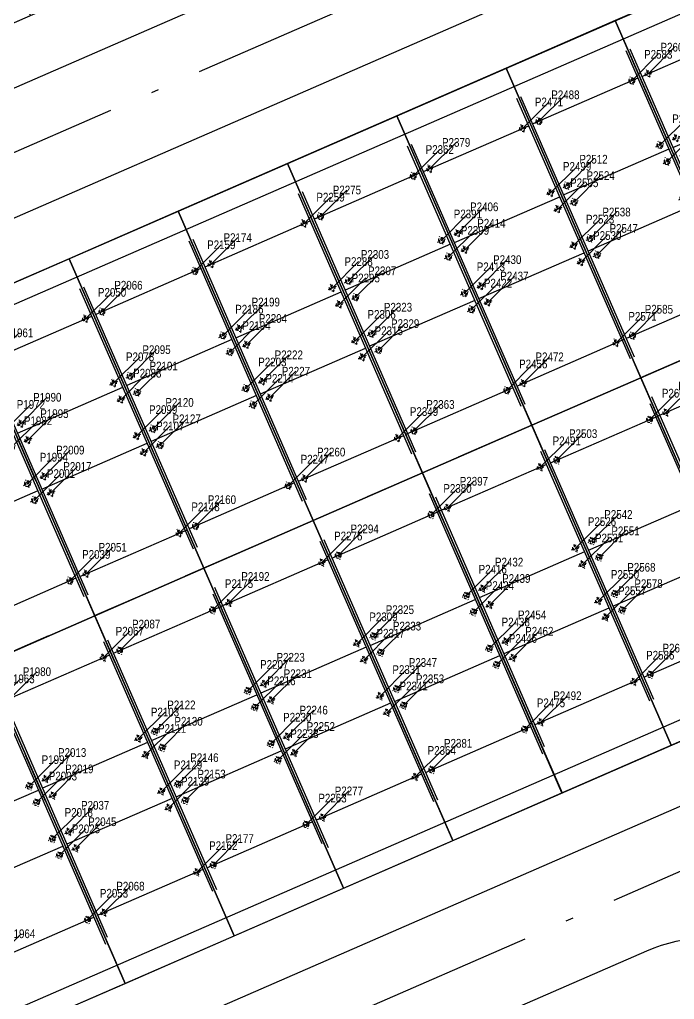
# Model space of a CAD drawing. Header units: millimetres. Extents: x 0 to 571985, y 0 to 2066666.
# Drawn here: x 568779.39 to 568812.35, y 2066415.45 to 2066464.79 of the extents above; entities that cross this region are included whole.
import ezdxf
from ezdxf.enums import TextEntityAlignment as Align
from ezdxf.xclip import XClip

# ---------------------------------------------------------------- set-up
doc = ezdxf.new("R2010")
doc.units = ezdxf.units.MM
for name, pattern in [('ACAD_ISO10W100', [18.5, 12, -3, 0.5, -3]), ('CENTER', [3, 1.5, -0.5, 0.5, -0.5]), ('CENTER2', [1.125, 0.75, -0.125, 0.125, -0.125]), ('HIDDEN', [0.75, 0.5, -0.25]), ('Xref Grid A16$0$CENTER2', [1.125, 0.75, -0.125, 0.125, -0.125])]:
    doc.linetypes.add(name, pattern=pattern)
for name, color, linetype in [('01.AXIS', 160, 'CENTER2'), ('13.BEAM', 8, 'Continuous'), ('CDC.01.AXIS', 160, 'CENTER2'), ('ChiaLo', 128, 'CENTER'), ('datOlienke', 42, 'Continuous'), ('LogDg', 7, 'Continuous'), ('LoLK', 6, 'Continuous'), ('RANHGIOI', 2, 'HIDDEN'), ('TimDg', 222, 'Continuous'), ('ViaHeS', 32, 'Continuous'), ('Xref Grid A16$0$01.AXIS', 160, 'Xref Grid A16$0$CENTER2')]:
    doc.layers.add(name, color=color, linetype=linetype)
for name, color, linetype, lineweight in [('A-DIM', 251, 'Continuous', 15), ('A-KY HIEU', 34, 'Continuous', 20), ('A-NET THAY', 125, 'Continuous', 18), ('A-TUONG', 255, 'Continuous', 35), ('boDnv', 54, 'Continuous', 25), ('E- RANH GIOI', 1, 'CENTER', 13), ('kata_text', 254, 'Continuous', 30)]:
    doc.layers.add(name, color=color, linetype=linetype, lineweight=lineweight)
doc.styles.add('kata_dim', font='vnrms.shx', dxfattribs={"width": 0.66, "oblique": 7})
doc.styles.add('kata_text', font='arial.ttf', dxfattribs={"width": 0.8})
doc.styles.add('rms', font='romans.shx', dxfattribs={"width": 0.7, "bigfont": 'vns.shx'})
doc.linetypes.add('ADL', pattern='A,0.125,-0.15,["++",rms,S=0.5,R=0,X=0,Y=-0.2245],-1.35,1.125', length=2.75)
doc.dimstyles.new('kata_dim_iso', dxfattribs={"dimtxt": 2.5, "dimasz": 1.5, "dimexe": 1.5, "dimexo": 2.5, "dimtad": 1, "dimdec": 0, "dimzin": 0, "dimdsep": 46, "dimtxsty": 'kata_dim', "dimblk": 'kata_block_ArchTick', "dimcen": 0.09, "dimdle": 1.2, "dimclrd": 8, "dimclre": 8, "dimclrt": 3, "dimadec": 0, "dimazin": 0, "dimtfac": 1, "dimtdec": 0, "dimtix": 1, "dimtofl": 0, "dimtmove": 0, "dimatfit": 3, "dimfxl": 3.75, "dimfxlon": 1, "dimtolj": 1, "dimtzin": 0, "dimarcsym": 0})

# ---------------------------------------------------------------- blocks, each defined once
blk = doc.blocks.new('NEN')
at = {"layer": 'boDnv', "color": 10, "linetype": 'ADL', "ltscale": 0.25}
for points in [[(116.663, 150.753), (122.733, 148.551), (135.807, 122.411), (133.753, 116.749), (-8.129, 54.905), (-13.649, 57.26), (-23.763, 84.693), (-21.221, 90.652)], [(156.672, 80.693), (146.026, 101.979), (139.956, 104.181), (-3.204, 41.78), (-5.746, 35.822), (2.49, 13.482), (8.01, 11.127), (154.618, 75.032)]]:
    blk.add_lwpolyline(points, close=True, dxfattribs=at)
at = {"layer": 'ChiaLo', "ltscale": 5}
for p, q in [((125.714, 61.342), (111.897, 93.041)), ((120.214, 58.945), (106.397, 90.644)), ((114.714, 56.547), (100.897, 88.247)), ((109.214, 54.15), (95.396, 85.849)), ((103.713, 51.752), (89.896, 83.452)), ((98.213, 49.355), (84.396, 81.054)), ((92.713, 46.957), (78.896, 78.657)), ((87.213, 44.56), (73.396, 76.259))]:
    blk.add_line(p, q, dxfattribs=at)
for points in [[(130.171, 135.915), (-19.638, 70.615)], [(152.12, 92.029), (-2.661, 24.563)]]:
    blk.add_lwpolyline(points, dxfattribs=at)
at = {"layer": 'datOlienke'}
for points in [[(116.629, 151.829), (123.449, 149.355), (136.893, 122.474), (134.546, 116.004), (-8.125, 53.816), (-14.438, 56.509), (-24.839, 84.72), (-21.985, 91.41)], [(157.758, 80.756), (146.742, 102.783), (139.922, 105.257), (-3.967, 42.538), (-6.821, 35.849), (1.701, 12.732), (8.014, 10.038), (155.411, 74.287)]]:
    blk.add_lwpolyline(points, close=True, dxfattribs=at)
at = {"layer": 'LogDg'}
blk.add_lwpolyline([(34.296, -348.766, -0.124666), (14.114, -339.771, 0.262937), (-5.331, -336.771, -0.009345), (-40.959, -349.473), (-145.868, -384.68, 0.405257), (-155.456, -403.235), (-146.557, -432.72), (-158.046, -436.187), (-166.572, -407.936, 0.423227), (-185.704, -398.049), (-272.077, -427.035, 0.40652), (-277.181, -436.964), (-262.947, -483.397), (-271.552, -486.035), (-285.593, -440.232, 0.421949), (-295.787, -434.992), (-422.26, -477.436, 0.346831), (-427.684, -485.726), (-426.662, -497.249, 0.109851), (-417.21, -527.045), (-422.398, -530.058, -0.109851), (-432.639, -497.779), (-433.194, -491.512, 0.484967), (-443.708, -484.634), (-484.199, -498.222, 0.36701), (-492.228, -511.51), (-484.402, -560.012), (-490.326, -560.967), (-497.433, -516.92, 0.457512), (-512.889, -507.388), (-525.337, -511.314, 0.375227), (-533.554, -524.795, 0.049445), (-523.248, -562.118), (-518.404, -576.577), (-525.515, -578.96), (-530.307, -564.659, -0.044276), (-540.221, -530.036, 0.448349), (-555.614, -520.863), (-568.853, -525.038), (-576.072, -502.149), (-552.391, -494.681, 0.333336), (-544.003, -482.976), (-545.865, -397.305, 0.120559), (-569.998, -307.198), (-621.979, -219.712, 0.334943), (-635.359, -214.239), (-686.931, -227.855), (-689.803, -216.977), (-647.957, -205.93, 0.498191), (-640.704, -188.198), (-654.378, -165.183, -0.144979), (-668.853, -108.061), (-659.845, 118.23, 0.428088), (-671.924, 130.707), (-689.222, 130.58), (-689.305, 141.83), (-670.344, 141.969, 0.400474), (-658.442, 153.492), (-657.828, 168.904), (-656.06, 189.374), (-648.588, 188.728), (-650.341, 168.432), (-650.889, 154.678, 0.425345), (-638.921, 142.201), (-621.613, 142.328, 0.402651), (-609.707, 153.94), (-609.387, 163.859, -0.019867), (-608.227, 179.942), (-606.8, 192.652), (-600.838, 191.983), (-602.264, 179.273, 0.019867), (-603.39, 163.665), (-603.676, 154.802, 0.425871), (-591.594, 142.415), (-548.362, 142.733), (-548.28, 131.483), (-592.887, 131.155, 0.401789), (-604.791, 119.578), (-607.754, 35.571, -0.005984), (-607.983, 30.718, 0.462462), (-599.177, 22.287), (-555.377, 26.801), (-554.762, 20.832), (-603.242, 15.836, 0.355613), (-610.381, 8.689), (-613.794, -24.838, 0.475348), (-605.015, -33.606), (-508.268, -23.636, 0.016072), (-476.806, -19.368, 0.37392), (-470.138, -11.259), (-470.705, 9.348), (-464.707, 9.513), (-464.235, -7.648, 0.461916), (-454.747, -15.288), (-421.581, -8.993, 0.020567), (-382.015, 0.216), (-299.764, 22.963, 0.415004), (-292.798, 35.293), (-296.969, 50.218), (-285.412, 53.448), (-281.218, 38.439, 0.413423), (-268.921, 31.492), (-169.968, 58.858, 0.427702), (-164.496, 69.052), (-169.623, 84.754), (-163.92, 86.616), (-158.479, 69.956, 0.400853), (-148.742, 64.729), (-123.897, 71.6, 0.437327), (-113.795, 91.173), (-114.462, 93.013), (-128.551, 136.154), (-105.736, 143.605), (-91.769, 100.833), (-90.91, 98.466, 0.429754), (-70.957, 89.772, 0.001079), (-63.934, 92.766, 0.001474), (-62.342, 93.454), (-47.534, 99.909, 0.386536), (-43.126, 109.726), (-48.301, 125.574), (-42.598, 127.436), (-38.076, 113.59, 0.442444), (-27.275, 108.739), (111.617, 169.28, 0.414214), (115.754, 179.811), (109.361, 194.478), (114.861, 196.875), (121.255, 182.208, 0.414214), (131.785, 178.071), (252.97, 230.894), (276.872, 241.312), (291.579, 249.057, 0.419837), (295.267, 261.365), (290.95, 269.196), (301.459, 274.99), (306.058, 266.648, 0.408717), (318.136, 263.031), (326.546, 267.464), (332.148, 256.836), (324.233, 252.656, 0.419466), (320.555, 240.352), (397.092, 101.523, 0.433643), (408.413, 98.649), (440.787, 119.386), (444.023, 114.334), (410.428, 92.813, 0.395048), (407.737, 82.215), (451.056, 3.639, -0.005576), (472.219, -35.781, 0.422017), (490.066, -41.118), (502.995, -33.918), (514.672, -54.886), (500.295, -62.892, 0.404193), (495.052, -80.181), (502.502, -94.711), (491.824, -100.186), (485.095, -87.061, 0.424556), (467.192, -81.64), (316.164, -165.913), (307.211, -171.115, 0.396001), (304.075, -181.611), (326.147, -225.742), (318.098, -229.768), (296.726, -187.038, 0.432664), (285.552, -183.699), (178.072, -246.148, 0.389772), (174.86, -256.488), (194.1, -297.126), (188.677, -299.693), (170.231, -260.733, 0.439085), (158.982, -257.239), (145.496, -265.075, -0.013452), (97.701, -291.151, 0.262926), (86.853, -307.563, -0.162068), (76.015, -333.842, 0.270323), (72.318, -353.653), (79.981, -375.074), (57.383, -383.157), (49.72, -361.737, 0.270325), (34.296, -348.766)], format="xyb", dxfattribs=at)
for points in [[(-6.653, 51.185), (136.874, 113.746, 0.429738), (140.832, 124.658), (126.05, 154.214, 0.398858), (115.699, 157.969), (-24.481, 96.867, 0.397369), (-28.79, 86.766), (-17.356, 55.751, 0.431261)], [(-1.168, 12.049), (-9.545, 35.211, -0.395588), (-5.218, 45.265), (140.335, 108.71, -0.398858), (150.687, 104.955), (161.697, 82.941, -0.429738), (157.739, 72.029), (9.552, 7.436, -0.433088)], [(81.968, 23.269), (128.805, -70.377, 0.432836), (139.983, -73.714), (165.966, -58.597, 0.395833), (169.098, -48.104), (123.817, 42.43, 0.398858), (113.466, 46.185), (85.926, 34.181, 0.429738)]]:
    blk.add_lwpolyline(points, format="xyb", close=True, dxfattribs=at)
at = {"layer": 'LoLK'}
for points in [[(74.47, 111.635), (68.97, 109.238), (76.961, 90.904), (82.461, 93.301)], [(117.397, 95.439), (111.897, 93.041), (118.69, 77.458), (124.19, 79.855)], [(111.897, 93.041), (106.397, 90.644), (113.19, 75.06), (118.69, 77.458)], [(106.397, 90.644), (100.897, 88.247), (107.689, 72.663), (113.19, 75.06)], [(100.897, 88.247), (95.396, 85.849), (102.189, 70.265), (107.689, 72.663)], [(95.396, 85.849), (89.896, 83.452), (96.689, 67.868), (102.189, 70.265)], [(89.896, 83.452), (84.396, 81.054), (91.189, 65.47), (96.689, 67.868)], [(84.396, 81.054), (78.896, 78.657), (85.689, 63.073), (91.189, 65.47)], [(78.896, 78.657), (73.396, 76.259), (80.188, 60.675), (85.689, 63.073)], [(118.69, 77.458), (113.19, 75.06), (120.214, 58.945), (125.714, 61.342)], [(113.19, 75.06), (107.689, 72.663), (114.714, 56.547), (120.214, 58.945)], [(107.689, 72.663), (102.189, 70.265), (109.214, 54.15), (114.714, 56.547)], [(102.189, 70.265), (96.689, 67.868), (103.713, 51.752), (109.214, 54.15)], [(96.689, 67.868), (91.189, 65.47), (98.213, 49.355), (103.713, 51.752)], [(91.189, 65.47), (85.689, 63.073), (92.713, 46.957), (98.213, 49.355)], [(85.689, 63.073), (80.188, 60.675), (87.213, 44.56), (92.713, 46.957)], [(80.188, 60.675), (74.688, 58.278), (81.713, 42.163), (87.213, 44.56)]]:
    blk.add_lwpolyline(points, close=True, dxfattribs=at)
at = {"layer": 'RANHGIOI', "color": 1, "ltscale": 9, "const_width": 1}
blk.add_lwpolyline([(460, -51.299, 0.006594), (435.293, -5.051), (303.078, 234.769), (284.672, 225.077), (-55.993, 76.586), (-56.839, 76.223, -0.005137), (-90.743, 62.093), (-377.217, -17.133, -0.020567), (-418.225, -26.678), (-463.443, -35.259, -0.021218), (-506.422, -41.541), (-623.638, -53.62), (-626.464, -70.884, 0.128574), (-620.42, -135.36), (-615.505, -148.86, 0.039408), (-607.143, -167.188), (-594.172, -190.555), (-547.57, -259.493, -0.11987), (-522.704, -326.397), (-507.917, -451.947), (-504.475, -473.277), (-499.271, -471.636), (-50.48, -321.024, 0.050684), (130.425, -239.135), (301.319, -139.843)], format="xyb", close=True, dxfattribs=at)
at = {"layer": 'TimDg', "linetype": 'ACAD_ISO10W100', "ltscale": 0.75}
blk.add_lwpolyline([(-618.456, -41.023), (-507.652, -29.604, 0.021218), (-465.681, -23.47), (-420.462, -14.888, 0.020567), (-380.415, -5.567), (-94.607, 73.475, 0.005041), (-61.569, 87.252, 0.001474), (-59.945, 87.954), (279.472, 235.9), (307.904, 250.872)], format="xyb", dxfattribs=at)
for points in [[(150.079, 116.23), (-16.139, 43.778)], [(170.944, 74.512), (-58.789, -25.625)]]:
    blk.add_lwpolyline(points, dxfattribs=at)
at = {"layer": 'ViaHeS', "elevation": 0}
blk.add_lwpolyline([(-483.362, -504.27), (-441.21, -490.124), (-436.029, -493.514), (-435.627, -498.044, 0.109851), (-424.993, -531.564), (-414.615, -525.539, -0.109851), (-423.674, -496.984), (-424.342, -489.445), (-420.001, -483.006), (-295.249, -441.14), (-289.043, -444.33), (-275.854, -487.354), (-258.645, -482.078), (-271.972, -438.601), (-268.698, -432.23), (-181.634, -403.012), (-172.975, -407.486), (-163.79, -437.92), (-140.813, -430.986), (-150.211, -399.847), (-145.597, -390.918), (-39.026, -355.153, 0.008545), (-6.235, -343.522, -0.249193), (12.375, -345.964, 0.09975), (30.772, -354.181, -0.256949), (45.215, -366.957), (51.733, -385.178), (85.63, -373.053), (79.112, -354.831, -0.256949), (82.174, -335.793, 0.136918), (92.607, -310.438, -0.249193), (103.308, -295.017, 0.012659), (148.511, -270.262), (162.157, -262.333), (168.62, -264.341), (185.966, -300.977), (196.811, -295.842), (179.033, -258.291), (181.216, -251.26), (287.384, -189.574), (293.944, -191.534), (314.073, -231.781), (330.172, -223.729), (309.538, -182.474), (311.625, -175.49), (319.134, -171.127), (408.277, -121.386), (412.274, -122.589), (434.351, -165.321), (442.347, -161.19), (420.137, -118.201), (421.38, -114.074), (470.335, -86.758), (479.641, -89.576), (486.485, -102.924), (507.841, -91.973), (500.499, -77.654), (503.421, -68.019), (517.591, -60.128), (500.076, -28.676), (486.971, -35.974), (477.625, -33.17, 0.0056), (456.311, 6.536), (412.324, 86.322), (414.12, 93.398), (444.832, 113.071), (439.977, 120.649), (409.766, 101.296), (403.142, 102.978), (327.714, 239.794), (330.524, 249.193), (334.945, 251.528), (323.749, 272.772), (318.926, 270.23), (309.354, 273.096), (306.713, 277.887), (285.696, 266.299), (288.11, 261.921), (285.295, 252.529), (274.271, 246.724), (129.387, 183.571), (122.806, 186.157), (117.612, 198.074), (106.611, 193.279), (111.806, 181.362), (109.22, 174.781), (26.33, 138.65), (-29.869, 114.154), (-36.004, 116.909), (-39.746, 128.368), (-51.153, 124.642), (-47.055, 112.092), (-50.086, 105.341), (-75.921, 94.08), (-84.511, 97.937), (-100.033, 145.467), (-134.254, 134.292), (-118.657, 86.529), (-123.231, 78.009), (-150.258, 70.535), (-156.629, 73.955), (-161.068, 87.547), (-172.475, 83.822), (-168.207, 70.753), (-171.474, 64.667), (-269.546, 37.545), (-275.711, 41.028), (-279.634, 55.063), (-302.748, 48.603), (-298.843, 34.63), (-302.316, 28.482), (-383.614, 5.999, -0.020567), (-422.7, -3.099), (-456.246, -9.465), (-461.296, -5.399), (-461.708, 9.595), (-473.703, 9.265), (-473.239, -7.637), (-478.028, -13.489, -0.015955), (-508.883, -17.667), (-606.147, -27.691), (-610.614, -23.229), (-607.49, 7.461), (-602.01, 12.947), (-554.455, 17.848), (-555.685, 29.785), (-600.448, 25.172), (-605.043, 29.645, 0.007073), (-604.756, 35.466), (-601.912, 116.095), (-594.665, 123.142), (-548.221, 123.483), (-548.421, 150.733), (-593.42, 150.402), (-600.493, 157.35, -0.027886), (-599.283, 178.939), (-597.857, 191.648), (-609.782, 192.987), (-611.208, 180.277, 0.019867), (-612.385, 163.955), (-612.597, 157.389), (-619.823, 150.342), (-639.316, 150.198), (-646.998, 158.133), (-646.598, 168.196), (-644.852, 188.405), (-659.796, 189.697), (-661.572, 169.14), (-662.014, 158.023), (-670.332, 149.97), (-689.364, 149.83), (-689.163, 122.58), (-671.417, 122.71), (-663.736, 114.776), (-672.6, -107.912, 0.144979), (-657.602, -167.099), (-644.687, -188.836), (-648.335, -197.756), (-691.845, -209.242), (-684.889, -235.59), (-633.86, -222.118), (-622.039, -226.953), (-573.255, -309.058, -0.120474), (-549.614, -397.387), (-547.842, -478.902), (-555.298, -489.306), (-577.876, -496.427), (-567.048, -530.76), (-552.743, -526.248), (-543.713, -531.719, 0.042979), (-533.836, -565.928), (-529.071, -580.151), (-514.848, -575.386), (-519.719, -560.846, -0.045576), (-529.315, -527.166), (-523.005, -516.87), (-508.247, -512.215), (-500.456, -517.02), (-493.287, -561.445), (-481.44, -559.534), (-488.883, -513.408), (-483.362, -504.27)], format="xyb", dxfattribs=at)
at = {"layer": 'ViaHeS'}
for points in [[(116.629, 151.829), (123.449, 149.355), (136.893, 122.474), (134.546, 116.004), (-8.125, 53.816), (-14.438, 56.509), (-24.839, 84.72), (-21.985, 91.41)], [(157.758, 80.756), (146.742, 102.783), (139.922, 105.257), (-3.967, 42.538), (-6.821, 35.849), (1.701, 12.732), (8.014, 10.038), (155.411, 74.287)]]:
    blk.add_lwpolyline(points, close=True, dxfattribs=at)
blk = doc.blocks.new('NEN M01')
at = {"layer": 'datOlienke'}
blk.add_lwpolyline([(4.737, 4.993), (3.439, 29.587), (-1.824, 34.58), (-158.789, 34.58), (-164.078, 29.588), (-165.502, 4.992), (-160.791, 0), (0, 0)], close=True, dxfattribs=at)
at = {"layer": 'LoLK'}
for points in [[(-68.396, 34.58), (-74.396, 34.58), (-74.396, 17.58), (-68.396, 17.58)], [(-62.396, 34.58), (-68.396, 34.58), (-68.396, 17.58), (-62.396, 17.58)], [(-56.396, 34.58), (-62.396, 34.58), (-62.396, 17.58), (-56.396, 17.58)], [(-50.396, 34.58), (-56.396, 34.58), (-56.396, 17.58), (-50.396, 17.58)], [(-44.396, 34.58), (-50.396, 34.58), (-50.396, 17.58), (-44.396, 17.58)], [(-38.396, 34.58), (-44.396, 34.58), (-44.396, 17.58), (-38.396, 17.58)], [(-32.396, 34.58), (-38.396, 34.58), (-38.396, 17.58), (-32.396, 17.58)], [(-26.396, 34.58), (-32.396, 34.58), (-32.396, 17.58), (-26.396, 17.58)], [(-74.396, 17.58), (-80.396, 17.58), (-80.396, 0), (-74.396, 0)], [(-68.396, 17.58), (-74.396, 17.58), (-74.396, 0), (-68.396, 0)], [(-62.396, 17.58), (-68.396, 17.58), (-68.396, 0), (-62.396, 0)], [(-56.396, 17.58), (-62.396, 17.58), (-62.396, 0), (-56.396, 0)], [(-50.396, 17.58), (-56.396, 17.58), (-56.396, 0), (-50.396, 0)], [(-44.396, 17.58), (-50.396, 17.58), (-50.396, 0), (-44.396, 0)], [(-38.396, 17.58), (-44.396, 17.58), (-44.396, 0), (-38.396, 0)], [(-32.396, 17.58), (-38.396, 17.58), (-38.396, 0), (-32.396, 0)]]:
    blk.add_lwpolyline(points, close=True, dxfattribs=at)
blk = doc.blocks.new('A$C758D662A')
at = {"linetype": 'HIDDEN', "ltscale": 500}
for radius in [300, 200]:
    blk.add_circle((0, 0), radius, dxfattribs=at)
at = {"layer": 'CDC.01.AXIS', "ltscale": 200}
for p, q in [((437, 0), (-437, 0)), ((0, 437), (0, -437))]:
    blk.add_line(p, q, dxfattribs=at)
blk = doc.blocks.new('A16 - 2')
at = {"layer": 'Xref Grid A16$0$01.AXIS', "ltscale": 500}
for p, q in [((0.11, -1.37), (0.11, -15.086)), ((5.89, -1.37), (5.89, -15.086)), ((0.11, -2.11), (6, -2.11)), ((0.11, -6.91), (5.89, -6.91)), ((0.11, -9.99), (5.89, -9.99)), ((0.11, -13.89), (5.89, -13.89))]:
    blk.add_line(p, q, dxfattribs=at)
at = {"xscale": 0.0005, "yscale": 0.0005, "zscale": 0.0005}
for p in [(0.45, -2.11), (5.55, -2.11), (0.45, -6.55), (5.55, -6.55), (0.45, -7.45), (5.55, -7.45), (0.45, -9.45), (5.55, -9.45), (0.45, -10.35), (5.55, -10.35), (0.45, -13.89), (5.55, -13.89)]:
    blk.add_blockref('A$C758D662A', p, dxfattribs=at)
blk = doc.blocks.new('A11 - 2')
at = {"layer": 'Xref Grid A16$0$01.AXIS', "ltscale": 500}
for p, q in [((0.11, -1.086), (0.11, -15.387)), ((5.89, -1.086), (5.89, -15.387)), ((0.11, -2.11), (6, -2.11)), ((0.11, -6.91), (5.89, -6.91)), ((0.11, -9.99), (5.89, -9.99)), ((0.11, -13.89), (5.89, -13.89))]:
    blk.add_line(p, q, dxfattribs=at)
at = {"xscale": 0.0005, "yscale": 0.0005, "zscale": 0.0005}
for p in [(0.45, -2.11), (5.55, -2.11), (0.45, -6.55), (5.55, -6.55), (0.45, -7.45), (5.55, -7.45), (0.45, -9.45), (5.55, -9.45), (0.45, -10.35), (5.55, -10.35), (0.45, -13.89), (5.55, -13.89)]:
    blk.add_blockref('A$C758D662A', p, dxfattribs=at)
blk = doc.blocks.new('A16 SAO - 2')
at = {"layer": 'Xref Grid A16$0$01.AXIS', "ltscale": 500}
for p, q in [((0.11, -1.086), (0.11, -15.387)), ((5.89, -1.086), (5.89, -15.387)), ((0.11, -2.11), (6, -2.11)), ((0.11, -6.91), (5.89, -6.91)), ((0.11, -9.99), (5.89, -9.99)), ((0.11, -13.89), (5.89, -13.89))]:
    blk.add_line(p, q, dxfattribs=at)
at = {"xscale": 0.0005, "yscale": 0.0005, "zscale": 0.0005}
for p in [(0.45, -2.11), (5.55, -2.11), (0.45, -6.55), (5.55, -6.55), (0.45, -7.45), (5.55, -7.45), (0.45, -9.45), (5.55, -9.45), (0.45, -10.35), (5.55, -10.35), (0.45, -13.89), (5.55, -13.89)]:
    blk.add_blockref('A$C758D662A', p, dxfattribs=at)
blk = doc.blocks.new('A11 SAO-2')
at = {"layer": 'Xref Grid A16$0$01.AXIS', "ltscale": 500}
for p, q in [((0.11, -1.086), (0.11, -15.387)), ((5.89, -1.086), (5.89, -15.387)), ((0.11, -2.11), (5.89, -2.11)), ((0.11, -6.91), (5.89, -6.91)), ((0.11, -9.99), (5.89, -9.99)), ((0.11, -13.89), (5.89, -13.89))]:
    blk.add_line(p, q, dxfattribs=at)
at = {"xscale": 0.0005, "yscale": 0.0005, "zscale": 0.0005}
for p in [(0.45, -2.11), (5.55, -2.11), (0.45, -6.55), (5.55, -6.55), (0.45, -7.45), (5.55, -7.45), (0.45, -9.45), (5.55, -9.45), (0.45, -10.35), (5.55, -10.35), (0.45, -13.89), (5.55, -13.89)]:
    blk.add_blockref('A$C758D662A', p, dxfattribs=at)
blk = doc.blocks.new('NEN H01')
at = {"layer": 'datOlienke'}
blk.add_lwpolyline([(-2.11, 40), (3.153, 35.007), (4.737, 4.993), (0, 0), (-155.636, 0), (-160.347, 4.992), (-158.608, 35.008), (-153.319, 40)], close=True, dxfattribs=at)
at = {"layer": 'LoLK'}
blk.add_lwpolyline([(-56.818, 20), (-62.818, 20), (-62.818, 0), (-56.818, 0)], close=True, dxfattribs=at)
blk = doc.blocks.new('T2 CUM A7')
at = {"layer": '01.AXIS', "ltscale": 500}
for p, q in [((0.11, 0.914), (0.11, -14.466)), ((7.89, 0.914), (7.89, -14.466)), ((8.11, 0.914, 0), (8.11, -14.322, 0)), ((14.89, 0.914, 0), (14.89, -14.322, 0)), ((19.11, 0.914, 0), (19.11, -13.297, 0)), ((25.89, 0.914, 0), (25.89, -13.297, 0)), ((26.11, 0.914, 0), (26.11, -13.543, 0)), ((33.89, 0.914, 0), (33.89, -13.543, 0)), ((0.05, -0.11), (7.89, -0.11)), ((14.94, -0.11, 0), (8.11, -0.11, 0)), ((19.05, -0.11, 0), (25.89, -0.11, 0)), ((26.11, -0.11, 0), (33.89, -0.11, 0)), ((26.11, -3.71, 0), (33.89, -3.71, 0)), ((14.89, -4.41, 0), (8.11, -4.41, 0)), ((19.11, -4.11, 0), (25.89, -4.11, 0)), ((0.11, -5.21), (7.89, -5.21)), ((26.11, -7.28, 0), (33.89, -7.28, 0)), ((19.11, -8.13, 0), (25.89, -8.13, 0)), ((0.11, -8.81), (7.89, -8.81)), ((14.89, -8.43, 0), (8.11, -8.43, 0)), ((30.014, -11.32, 0), (33.89, -11.32, 0)), ((26.11, -11.7, 0), (29.38, -11.7, 0)), ((0.11, -12.85), (7.89, -12.85))]:
    blk.add_line(p, q, dxfattribs=at)
at = {"layer": '01.AXIS', "ltscale": 500, "elevation": 0}
for points in [[(19.11, -12.153), (25.89, -11.724)], [(14.89, -12.41), (8.11, -12.84)]]:
    blk.add_lwpolyline(points, dxfattribs=at)
at = {"layer": '13.BEAM', "ltscale": 500}
blk.add_line((7.442, -13.011), (7.443, -13.011), dxfattribs=at)
at = {"yscale": 0.0005, "zscale": 0.0005}
for p, xscale in [((26.45, 0.34), 0.0005), ((33.85, 0.34), 0.0005), ((0.2, -0.11), 0.0005), ((7.55, -0.11), -0.0005), ((8.45, -0.11, 0), 0.0005), ((14.79, -0.11, 0), -0.0005), ((19.2, -0.11, 0), 0.0005), ((25.55, -0.11, 0), -0.0005), ((30.17, -0.11, 0), 0.0005), ((26.45, -0.56), 0.0005), ((33.85, -0.56), 0.0005), ((19.11, -3.66, 0), 0.0005), ((25.55, -3.66, 0), -0.0005), ((26.45, -3.32), 0.0005), ((33.89, -3.32), 0.0005), ((8.45, -3.82, 0), 0.0005), ((14.89, -3.82, 0), -0.0005), ((19.11, -4.56, 0), 0.0005), ((25.55, -4.56, 0), -0.0005), ((26.45, -4.22), 0.0005), ((33.89, -4.22), 0.0005), ((0.11, -4.71), 0.0005), ((8.45, -4.72, 0), 0.0005), ((14.89, -4.72, 0), -0.0005), ((0.11, -5.61), 0.0005), ((26.45, -6.87), 0.0005), ((33.89, -6.87, 0), 0.0005), ((19.11, -7.54, 0), 0.0005), ((25.55, -7.54, 0), -0.0005), ((8.45, -7.84, 0), 0.0005), ((14.89, -7.845, 0), -0.0005), ((26.45, -7.77), 0.0005), ((33.89, -7.77, 0), 0.0005), ((0.11, -8.22), 0.0005), ((7.55, -8.22), -0.0005), ((19.11, -8.44, 0), 0.0005), ((25.55, -8.44, 0), -0.0005), ((8.45, -8.74, 0), 0.0005), ((14.89, -8.745, 0), -0.0005), ((0.11, -9.12), 0.0005), ((7.55, -9.12), -0.0005), ((33.89, -9.267), 0.0005), ((26.45, -11.25, 0), 0.0005), ((31.457, -11.32, 0), 0.0005), ((32.357, -11.32, 0), 0.0005), ((0.11, -11.64), 0.0005), ((25.55, -11.725, 0), -0.0005), ((14.793, -12.42, 0), -0.0005), ((19.21, -12.15, 0), 0.0005), ((26.45, -12.15, 0), 0.0005), ((7.55, -12.873), -0.0005), ((8.45, -12.856, 0), 0.0005)]:
    blk.add_blockref('A$C758D662A', p, dxfattribs=dict(at, xscale=xscale))
at = {"yscale": 0.0005, "zscale": 0.0005, "rotation": 270}
for p, xscale in [((5.41, -0.11), 0.0005), ((6.31, -0.11), 0.0005), ((7.55, -4.86), -0.0005), ((7.55, -5.76), -0.0005), ((1.47, -13.25), 0.0005), ((2.37, -13.25), 0.0005)]:
    blk.add_blockref('A$C758D662A', p, dxfattribs=dict(at, xscale=xscale))
blk = doc.blocks.new('A$C33BC4D2A')
at = {"layer": 'A-KY HIEU', "color": 0, "const_width": 1.022}
blk.add_lwpolyline([(14.345, -292.097), (14.345, -4.903), (414.985, -4.903), (414.985, -292.097)], close=True, dxfattribs=at)
at = {"layer": 'Defpoints', "color": 125}
blk.add_lwpolyline([(0, -297), (420, -297), (420, 0), (0, 0)], close=True, dxfattribs=at)
blk = doc.blocks.new('kata_block_ArchTick')
at = {"color": 8}
blk.add_line((1, 0), (-1, 0), dxfattribs=at)
at = {"color": 8, "const_width": 0.15}
blk.add_lwpolyline([(-0.5, -0.5), (0.5, 0.5)], dxfattribs=at)
blk = doc.blocks.new('*U101')
at = {"color": 0, "ltscale": 0.8, "style": 'kata_text', "width": 0.8}
blk.add_attdef('TEN', text='', height=2.2, dxfattribs=at).set_placement((6.67, 6.67), align=Align.MIDDLE_CENTER)
at = {"color": 0, "ltscale": 0.8, "style": 'kata_text', "width": 0.8, "flags": 1}
blk.add_attdef('CHU_THICH', text='', height=2.2, dxfattribs=at).set_placement((0, 0), align=Align.MIDDLE_CENTER)
at = {"layer": 'Defpoints'}
blk.add_leader([(0, 0), (6.67, 6.67)], dimstyle='kata_dim_iso', override={"dimasz": 0.6, "dimgap": 0.625, "dimtad": 0}, dxfattribs=at)
blk = doc.blocks.new('A$C3EA269C7')
at = {"layer": 'kata_text', "xscale": 0.2, "yscale": 0.2, "zscale": 0.2}
for p, values in [((182.845, 24.674, 0.002), {'TEN': 'P2602'}), ((182.02, 24.315, 0.002), {'TEN': 'P2583'}), ((177.344, 22.277, 0.002), {'TEN': 'P2488'}), ((176.519, 21.917, 0.002), {'TEN': 'P2471'}), ((183.434, 21.07, 0.002), {'TEN': 'P2613'}), ((183.794, 20.245, 0.002), {'TEN': 'P2621'}), ((171.844, 19.88, 0.002), {'TEN': 'P2379'}), ((171.019, 19.52, 0.002), {'TEN': 'P2362'}), ((177.934, 18.672, 0.002), {'TEN': 'P2499'}), ((178.759, 19.032, 0.002), {'TEN': 'P2512'}), ((179.119, 18.207, 0.002), {'TEN': 'P2524'}), ((178.293, 17.847, 0.002), {'TEN': 'P2505'}), ((166.344, 17.482, 0.002), {'TEN': 'P2275'}), ((165.519, 17.122, 0.002), {'TEN': 'P2259'}), ((172.434, 16.275, 0.002), {'TEN': 'P2391'}), ((173.259, 16.635, 0.002), {'TEN': 'P2406'}), ((179.918, 16.373, 0.002), {'TEN': 'P2538'}), ((173.618, 15.809, 0.002), {'TEN': 'P2414'}), ((179.093, 16.014, 0.002), {'TEN': 'P2523'}), ((172.793, 15.45, 0.002), {'TEN': 'P2399'}), ((180.277, 15.548, 0.002), {'TEN': 'P2547'}), ((160.019, 14.725, 0.002), {'TEN': 'P2159'}), ((160.844, 15.085, 0.002), {'TEN': 'P2174'}), ((179.452, 15.189, 0.002), {'TEN': 'P2530'}), ((167.758, 14.237, 0.002), {'TEN': 'P2303'}), ((166.933, 13.877, 0.002), {'TEN': 'P2288'}), ((174.417, 13.976, 0.002), {'TEN': 'P2430'}), ((168.118, 13.412, 0.002), {'TEN': 'P2307'}), ((173.592, 13.616, 0.002), {'TEN': 'P2413'}), ((167.293, 13.052, 0.002), {'TEN': 'P2295'}), ((173.952, 12.791, 0.002), {'TEN': 'P2422'}), ((174.777, 13.151, 0.002), {'TEN': 'P2437'}), ((154.519, 12.328, 0.002), {'TEN': 'P2050'}), ((155.344, 12.687, 0.002), {'TEN': 'P2066'}), ((162.258, 11.839, 0.002), {'TEN': 'P2199'}), ((161.433, 11.48, 0.002), {'TEN': 'P2186'}), ((168.917, 11.579, 0.002), {'TEN': 'P2323'}), ((182.051, 11.478, 0.002), {'TEN': 'P2585'}), ((162.618, 11.014, 0.002), {'TEN': 'P2204'}), ((168.092, 11.219, 0.002), {'TEN': 'P2306'}), ((181.226, 11.119, 0.002), {'TEN': 'P2571'}), ((149.843, 10.29, 0.002), {'TEN': 'P1961'}), ((161.793, 10.655, 0.002), {'TEN': 'P2194'}), ((168.452, 10.394, 0.002), {'TEN': 'P2315'}), ((169.277, 10.754, 0.002), {'TEN': 'P2329'}), ((156.758, 9.442, 0.002), {'TEN': 'P2095'}), ((155.933, 9.083, 0.002), {'TEN': 'P2078'}), ((162.592, 8.821, 0.002), {'TEN': 'P2203'}), ((163.417, 9.181, 0.002), {'TEN': 'P2222'}), ((176.551, 9.081, 0.002), {'TEN': 'P2472'}), ((157.118, 8.617, 0.002), {'TEN': 'P2101'}), ((163.777, 8.356, 0.002), {'TEN': 'P2227'}), ((175.726, 8.721, 0.002), {'TEN': 'P2456'}), ((156.293, 8.257, 0.002), {'TEN': 'P2088'}), ((162.952, 7.996, 0.002), {'TEN': 'P2214'}), ((183.738, 7.61, 0.002), {'TEN': 'P2619'}), ((151.258, 7.045, 0.002), {'TEN': 'P1990'}), ((182.913, 7.25, 0.002), {'TEN': 'P2604'}), ((150.433, 6.685, 0.002), {'TEN': 'P1972'}), ((157.092, 6.424, 0.002), {'TEN': 'P2099'}), ((157.917, 6.784, 0.002), {'TEN': 'P2120'}), ((171.051, 6.683, 0.002), {'TEN': 'P2363'}), ((150.792, 5.86, 0.002), {'TEN': 'P1982'}), ((151.617, 6.22, 0.002), {'TEN': 'P1995'}), ((158.276, 5.959, 0.002), {'TEN': 'P2127'}), ((170.226, 6.324, 0.002), {'TEN': 'P2349'}), ((157.451, 5.599, 0.002), {'TEN': 'P2107'}), ((178.238, 5.212, 0.002), {'TEN': 'P2503'}), ((152.417, 4.386, 0.002), {'TEN': 'P2009'}), ((177.413, 4.852, 0.002), {'TEN': 'P2491'}), ((151.592, 4.027, 0.002), {'TEN': 'P1994'}), ((164.726, 3.926, 0.002), {'TEN': 'P2247'}), ((165.551, 4.286, 0.002), {'TEN': 'P2260'}), ((152.776, 3.561, 0.002), {'TEN': 'P2017'}), ((151.951, 3.202, 0.002), {'TEN': 'P2001'}), ((171.912, 2.455, 0.002), {'TEN': 'P2380'}), ((172.737, 2.815, 0.002), {'TEN': 'P2397'}), ((159.226, 1.529, 0.002), {'TEN': 'P2148'}), ((160.051, 1.888, 0.002), {'TEN': 'P2160'}), ((180.012, 1.142, 0.002), {'TEN': 'P2542'}), ((167.237, 0.417, 0.002), {'TEN': 'P2294'}), ((179.187, 0.782, 0.002), {'TEN': 'P2526'}), ((166.412, 0.058, 0.002), {'TEN': 'P2276'}), ((179.546, -0.043, 0.002), {'TEN': 'P2531'}), ((180.371, 0.317, 0.002), {'TEN': 'P2551'}), ((154.55, -0.509, 0.002), {'TEN': 'P2051'}), ((153.725, -0.869, 0.002), {'TEN': 'P2039'}), ((174.511, -1.256, 0.002), {'TEN': 'P2432'}), ((181.17, -1.517, 0.002), {'TEN': 'P2568'}), ((161.737, -1.98, 0.002), {'TEN': 'P2192'}), ((173.686, -1.615, 0.002), {'TEN': 'P2416'}), ((180.345, -1.876, 0.002), {'TEN': 'P2550'}), ((160.912, -2.34, 0.002), {'TEN': 'P2175'}), ((174.046, -2.44, 0.002), {'TEN': 'P2424'}), ((174.871, -2.081, 0.002), {'TEN': 'P2439'}), ((181.53, -2.342, 0.002), {'TEN': 'P2578'}), ((180.705, -2.701, 0.002), {'TEN': 'P2557'}), ((168.186, -4.013, 0.002), {'TEN': 'P2309'}), ((169.011, -3.653, 0.002), {'TEN': 'P2325'}), ((175.67, -3.914, 0.002), {'TEN': 'P2454'}), ((156.237, -4.378, 0.002), {'TEN': 'P2087'}), ((169.371, -4.478, 0.002), {'TEN': 'P2333'}), ((174.845, -4.273, 0.002), {'TEN': 'P2438'}), ((155.412, -4.737, 0.002), {'TEN': 'P2067'}), ((168.546, -4.838, 0.002), {'TEN': 'P2317'}), ((176.03, -4.739, 0.002), {'TEN': 'P2462'}), ((175.205, -5.099, 0.002), {'TEN': 'P2446'}), ((182.12, -5.946, 0.002), {'TEN': 'P2586'}), ((182.945, -5.587, 0.002), {'TEN': 'P2606'}), ((162.686, -6.41, 0.002), {'TEN': 'P2207'}), ((163.511, -6.05, 0.002), {'TEN': 'P2223'}), ((170.17, -6.311, 0.002), {'TEN': 'P2347'}), ((150.737, -6.775, 0.002), {'TEN': 'P1980'}), ((163.871, -6.875, 0.002), {'TEN': 'P2231'}), ((169.345, -6.671, 0.002), {'TEN': 'P2331'}), ((149.911, -7.135, 0.002), {'TEN': 'P1963'}), ((163.046, -7.235, 0.002), {'TEN': 'P2216'}), ((170.53, -7.136, 0.002), {'TEN': 'P2353'}), ((169.705, -7.496, 0.002), {'TEN': 'P2341'}), ((158.011, -8.448, 0.002), {'TEN': 'P2122'}), ((176.619, -8.344, 0.002), {'TEN': 'P2475'}), ((177.444, -7.984, 0.002), {'TEN': 'P2492'}), ((157.186, -8.808, 0.002), {'TEN': 'P2103'}), ((164.67, -8.709, 0.002), {'TEN': 'P2246'}), ((158.37, -9.273, 0.002), {'TEN': 'P2130'}), ((163.845, -9.069, 0.002), {'TEN': 'P2230'}), ((157.545, -9.633, 0.002), {'TEN': 'P2111'}), ((164.204, -9.894, 0.002), {'TEN': 'P2238'}), ((165.029, -9.534, 0.002), {'TEN': 'P2252'}), ((171.944, -10.381, 0.002), {'TEN': 'P2381'}), ((152.511, -10.845, 0.002), {'TEN': 'P2013'}), ((171.119, -10.741, 0.002), {'TEN': 'P2364'}), ((151.686, -11.205, 0.002), {'TEN': 'P1997'}), ((159.17, -11.106, 0.002), {'TEN': 'P2146'}), ((152.87, -11.67, 0.002), {'TEN': 'P2019'}), ((158.345, -11.466, 0.002), {'TEN': 'P2129'}), ((152.045, -12.03, 0.002), {'TEN': 'P2003'}), ((158.704, -12.291, 0.002), {'TEN': 'P2139'}), ((159.529, -11.931, 0.002), {'TEN': 'P2153'}), ((166.444, -12.779, 0.002), {'TEN': 'P2277'}), ((165.619, -13.139, 0.002), {'TEN': 'P2263'}), ((152.844, -13.863, 0.002), {'TEN': 'P2018'}), ((153.669, -13.504, 0.002), {'TEN': 'P2037'}), ((154.029, -14.329, 0.002), {'TEN': 'P2045'}), ((153.204, -14.688, 0.002), {'TEN': 'P2025'}), ((160.944, -15.177, 0.002), {'TEN': 'P2177'}), ((160.119, -15.536, 0.002), {'TEN': 'P2162'}), ((155.444, -17.574, 0.002), {'TEN': 'P2068'}), ((154.618, -17.933, 0.002), {'TEN': 'P2053'}), ((149.943, -19.971, 0.002), {'TEN': 'P1964'})]:
    blk.add_blockref('*U101', p, dxfattribs=at).add_auto_attribs(values)

msp = doc.modelspace()

# ---------------------------------------------------------------- block references
at = {"layer": 'boDnv', "extrusion": (-2.4685e-06, 4.62064e-06, 1)}
ref = msp.add_blockref('NEN', (568697.481, 2066371.697, 8.143), dxfattribs=at)
XClip(ref).set_block_clipping_path([(-95.7748162709, -416.20828746), (591.9650857092, 169.550739368)])

# ---------------------------------------------------------------- next in the draw order: block references
at = {"layer": 'A-DIM', "extrusion": (-2.4685e-06, 4.62064e-06, 1), "xscale": -1, "rotation": 203.5516717751329}
for name, p in [('A11 SAO-2', (568816.171, 2066449.155, 8.143)), ('A16 SAO - 2', (568805.17, 2066444.36, 8.143)), ('A11 SAO-2', (568794.17, 2066439.565, 8.143)), ('A16 SAO - 2', (568783.169, 2066434.77, 8.143))]:
    msp.add_blockref(name, p, dxfattribs=at)
at = {"layer": 'A-DIM', "extrusion": (-2.4685e-06, 4.62064e-06, 1), "rotation": 203.5516717751329}
for name, p in [('A11 SAO-2', (568816.171, 2066449.155, 8.143)), ('A16 SAO - 2', (568805.17, 2066444.36, 8.143)), ('A11 SAO-2', (568794.17, 2066439.565, 8.143)), ('A16 SAO - 2', (568783.169, 2066434.77, 8.143))]:
    msp.add_blockref(name, p, dxfattribs=at)
at = {"layer": 'A-NET THAY', "extrusion": (-2.4685e-06, 4.62064e-06, 1), "xscale": -1, "rotation": 23.55167177513289}
for name, p in [('A11 - 2', (568816.171, 2066449.155, 8.143)), ('A16 - 2', (568805.17, 2066444.36, 8.143)), ('A11 - 2', (568794.17, 2066439.565, 8.143)), ('A16 - 2', (568783.169, 2066434.77, 8.143))]:
    msp.add_blockref(name, p, dxfattribs=at)
at = {"layer": 'A-NET THAY', "extrusion": (-2.4685e-06, 4.62064e-06, 1), "rotation": 23.55167177513295}
for name, p in [('A16 - 2', (568805.17, 2066444.36, 8.143)), ('A11 - 2', (568794.17, 2066439.565, 8.143)), ('A16 - 2', (568783.169, 2066434.77, 8.143)), ('A11 - 2', (568772.169, 2066429.975, 8.143))]:
    msp.add_blockref(name, p, dxfattribs=at)
at = {"layer": 'A-TUONG', "extrusion": (-2.4685e-06, 4.62064e-06, 1), "xscale": -0.9999476230159848, "yscale": 0.9999476230159846, "zscale": 0.9999476230159847, "rotation": 206.5718179021274}
msp.add_blockref('T2 CUM A7', (568789.905, 2066387.472, 8.143), dxfattribs=at)
at = {"layer": 'E- RANH GIOI', "extrusion": (-2.4685e-06, 4.62064e-06, 1), "xscale": 2.114336868039268, "yscale": 2.114336868039268, "zscale": 2.114336868039268}
msp.add_blockref('A$C33BC4D2A', (568541.684, 2066558.171, 8.143), dxfattribs=at)
at = {"layer": 'E- RANH GIOI'}
msp.add_blockref('A$C3EA269C7', (568628.188, 2066437.393, -0.002), dxfattribs=at)
at = {"layer": 'LoLK', "extrusion": (-2.4685e-06, 4.62064e-06, 1)}
for name, p, rotation in [('NEN H01', (568832.027, 2066487.702, 8.143), 23.55167177651129), ('NEN M01', (568852.892, 2066445.984, 8.143), 23.55167177513295)]:
    msp.add_blockref(name, p, dxfattribs=dict(at, rotation=rotation))

doc.saveas('drawing.dxf')
